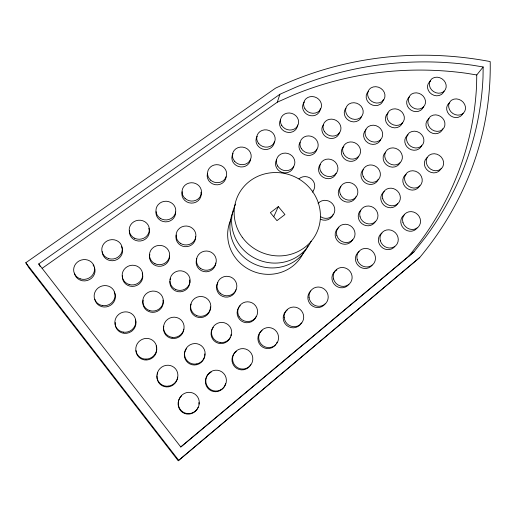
<?xml version="1.0" encoding="UTF-8"?>
<svg xmlns="http://www.w3.org/2000/svg" width="516" height="516" viewBox="0 0 516 516"><rect width="100%" height="100%" fill="white"/><g stroke="black" fill="none" stroke-linecap="round" stroke-linejoin="round"><path stroke-width="0.77" d="M40.28 266.733L38.726 263.94L279.878 94.286L296.242 87.043A410.052 370.856 71.2 0 1 472.301 65.184L483.163 66.964L483.015 77.161A368.701 322.674 6.2 0 1 425.158 237.683L413.987 251.821L408.485 256.581L180.781 447.075M483.163 66.964L476.765 74.955L476.591 84.985A360.794 316.959 6 0 1 419.463 242.714L408.485 256.581M42.106 268.359L277.318 102.168L279.878 94.286M273.732 216.759L278.337 206.619L284.935 214.546L276.969 220.642L270.358 212.669L278.337 206.619M178.226 460.749L419.74 257.49A376.912 329.95 6.1 0 0 490.2 61.578A419.269 379.195 71.3 0 0 275.557 88.146L25.8 262.728L28.832 267.643L178.226 460.749L419.74 257.49M413.987 251.821L180.742 446.921L38.726 263.94M406.182 174.234L405.208 175.008A9.12 8.269 38.8 0 0 405.105 186.682A9.12 8.269 38.8 0 0 417.051 188.74L418.025 187.959A9.12 8.269 38.8 0 0 419.508 185.986M427.603 157.264L426.655 158.019A9.024 8.082 38.9 0 0 426.642 169.487A9.024 8.082 38.9 0 0 438.419 171.551L439.368 170.783A9.024 8.082 38.9 0 0 440.812 168.855M408.085 134.824L407.124 135.56A8.966 8.024 35.8 0 0 407.027 146.879A8.966 8.024 35.8 0 0 418.792 148.969L419.74 148.227A8.966 8.024 35.8 0 0 421.675 145.222M429.151 118.551L428.216 119.273A8.869 7.843 36.1 0 0 428.216 130.393A8.869 7.843 36.1 0 0 439.806 132.489L440.735 131.761A8.869 7.843 36.1 0 0 442.618 128.819M449.758 102.632L448.843 103.342A8.778 7.669 36.4 0 0 448.933 114.268A8.778 7.669 36.4 0 0 460.356 116.371L461.272 115.661A8.778 7.669 36.4 0 0 462.652 113.836M388.251 112.946L387.774 113.307A8.92 7.959 32.8 0 0 387.587 124.472A8.92 7.959 32.8 0 0 399.332 126.594L400.287 125.865A8.92 7.959 32.8 0 0 402.248 122.911M409.452 96.982L408.982 97.337A8.824 7.785 33.4 0 0 408.898 108.308A8.824 7.785 33.4 0 0 420.469 110.437L421.411 109.721A8.824 7.785 33.4 0 0 423.313 106.825M430.654 81.018L429.731 81.715A8.727 7.611 34 0 0 429.738 92.499A8.727 7.611 34 0 0 441.148 94.628L442.064 93.931A8.727 7.611 34 0 0 443.915 91.093M277.318 102.168L293.365 95.028A400.448 363.058 71.6 0 1 466.103 73.227L476.765 74.955M25.8 262.728L178.762 460.401M274.331 141.835A9.269 8.546 19.3 0 1 262.567 149.047A9.269 8.546 19.3 0 1 257.149 136.282M297.609 124.956A9.153 8.359 22 0 1 286.103 131.999A9.153 8.359 22 0 1 280.659 119.448M320.359 108.463A9.043 8.179 24.2 0 1 308.465 115.107A9.043 8.179 24.2 0 1 304.356 101.994M361.335 116.926A8.972 8.075 28.7 0 1 359.297 119.886L358.31 120.621A8.972 8.075 28.7 0 1 346.862 118.964A8.972 8.075 28.7 0 1 345.933 108.121M293.701 166.326A9.294 8.637 22.9 0 1 281.504 172.17A9.294 8.637 22.9 0 1 276.64 159.502M316.876 149.079A9.185 8.443 25.4 0 1 304.93 154.781A9.185 8.443 25.4 0 1 300.035 142.319M380.711 139.359A9.017 8.146 31.9 0 1 378.692 142.377L377.712 143.126A9.017 8.146 31.9 0 1 365.799 141.003A9.017 8.146 31.9 0 1 366.083 129.639M336.142 173.402A9.224 8.527 29.3 0 1 323.339 177.407A9.224 8.527 29.3 0 1 320.313 164.352M313.07 191.017A9.333 8.727 27.3 0 1 312.515 192.197M299.003 178.781A9.398 8.785 27.3 0 1 311.587 179.129A9.398 8.785 27.3 0 1 312.909 191.223M399.771 163.127A9.062 8.211 35.3 0 1 398.268 165.062L397.294 165.83A9.062 8.211 35.3 0 1 385.362 163.74A9.062 8.211 35.3 0 1 385.555 152.22M355.937 196.725A9.269 8.604 33.8 0 1 342.572 200.485A9.269 8.604 33.8 0 1 340.921 186.695M378.357 179.162A9.165 8.404 34.7 0 1 365.238 182.806A9.165 8.404 34.7 0 1 363.496 169.261M332.994 214.695A9.378 8.811 32.5 0 1 320.591 219.274M318.082 203.53A9.443 8.862 32.5 0 1 330.879 202.272A9.443 8.862 32.5 0 1 333.239 214.785A9.443 8.862 32.5 0 1 320.565 216.694M352.57 239.811A9.43 8.882 38.4 0 1 338.399 241.74A9.43 8.882 38.4 0 1 338.883 227.556M375.403 221.454A9.327 8.669 38.6 0 1 362.013 223.731A9.327 8.669 38.6 0 1 360.819 210.173M417.083 228.02A9.288 8.52 42.9 0 1 403.583 228.298A9.288 8.52 42.9 0 1 404.222 214.92M372.165 265.095A9.501 8.94 44.4 0 1 358.201 265.488A9.501 8.94 44.4 0 1 359.097 251.602M394.888 246.338A9.398 8.727 43.5 0 1 381.163 246.674A9.398 8.727 43.5 0 1 381.924 233.045M397.707 203.517A9.224 8.469 38.8 0 1 384.027 205.265A9.224 8.469 38.8 0 1 384.265 191.597M383.304 99.653A8.875 7.895 29.9 0 1 381.008 103.703L380.047 104.419A8.875 7.895 29.9 0 1 368.321 102.271A8.875 7.895 29.9 0 1 368.592 91.248M210.373 306.955A10.043 9.862 -12.9 0 1 198.783 317.475A10.043 9.862 -12.9 0 1 191.075 304.066M156.129 345.901A10.533 10.146 -35.2 0 1 156.548 347.365M156.741 348.874A10.533 10.146 -35.2 0 1 146.847 359.994A10.533 10.146 -35.2 0 1 135.953 350.564M169.532 256.084A10.023 9.591 -7.4 0 1 158.547 266.282A10.023 9.591 -7.4 0 1 149.827 254.44M177.704 377.125A10.591 10.249 -46.1 0 1 166.345 386.923A10.591 10.249 -46.1 0 1 156.967 375.829M157.238 374.281A10.591 10.249 -46.1 0 1 157.735 372.791M135.379 319.52A10.494 10.03 -27.3 0 1 132.419 330.646L131.174 331.601A10.494 10.03 -27.3 0 1 120.08 332.046A10.494 10.03 -27.3 0 1 115.249 322.487M163.056 300.202A10.249 9.888 -19.9 0 1 152.794 312.348A10.249 9.888 -19.9 0 1 143.177 300.151M225.595 383.491A10.41 10.191 -63.4 0 1 209.212 389.554A10.41 10.191 -63.4 0 1 211.244 372.075M121.389 246.358A10.223 9.623 -12.8 0 1 114.997 260.354A10.223 9.623 -12.8 0 1 102.194 251.66M94.499 267.54A10.443 9.778 -18.3 0 1 87.249 280.51A10.443 9.778 -18.3 0 1 74.446 273.158M93.08 264.998A10.443 9.778 -18.3 0 1 93.893 266.211M189.649 279.956A10.036 9.727 -9.1 0 1 180.432 291.804A10.036 9.727 -9.1 0 1 169.867 281.265M170.119 279.827A10.036 9.727 -9.1 0 1 170.59 278.44M250.776 364.696A10.159 10.049 -80.5 0 1 235.232 367.244A10.159 10.049 -80.5 0 1 236.347 351.377M231.104 334.265A10.062 9.998 -32 0 1 230.884 335.742M230.446 337.18A10.062 9.998 -32 0 1 216.056 342.289A10.062 9.998 -32 0 1 213.276 327.357M198.931 402.538A10.681 10.32 -58 0 1 198.912 404.118M198.196 407.201A10.681 10.32 -58 0 1 182.548 412.4A10.681 10.32 -58 0 1 181.574 395.895M142.809 275.937A10.236 9.752 -15.5 0 1 132.29 286.419A10.236 9.752 -15.5 0 1 122.479 275.789M142.216 273.093A10.236 9.752 -15.5 0 1 142.622 274.493M148.827 228.266A10.017 9.462 -6.5 0 1 140.604 240.978A10.017 9.462 -6.5 0 1 129.458 230.697M204.755 353.899A10.32 10.12 -43.9 0 1 204.742 355.421M204.504 356.937A10.32 10.12 -43.9 0 1 190.017 364.025A10.32 10.12 -43.9 0 1 186.657 348.448M114.217 292.056A10.468 9.907 -22 0 1 108.412 306.349A10.468 9.907 -22 0 1 94.802 299.203M275.608 344.778A9.978 9.849 65.2 0 1 260.632 345.456A9.978 9.849 65.2 0 1 262.115 330.427M277.028 342.198A9.978 9.849 65.2 0 1 276.415 343.546M256.194 316.482A9.888 9.798 28.2 0 1 241.475 321.049A9.888 9.798 28.2 0 1 240.23 305.711M235.993 289.644A9.862 9.675 8.3 0 1 222.777 296.468A9.862 9.675 8.3 0 1 217.855 282.555M175.601 212.044A9.836 9.288 0.1 0 1 165.578 221.861A9.836 9.288 0.1 0 1 156 211.657M195.609 236.715A9.843 9.417 1.1 0 1 184.909 246.674A9.843 9.417 1.1 0 1 176.227 235.025M215.804 263.044A9.849 9.546 3.2 0 1 203.723 271.551A9.849 9.546 3.2 0 1 196.848 258.651M348.893 284.297A9.617 9.159 45.6 0 1 334.213 284.226A9.617 9.159 45.6 0 1 336.909 269.913M325.061 303.969A9.727 9.385 47.8 0 1 311.129 305.001A9.727 9.385 47.8 0 1 310.697 290.94M301.421 322.913A9.849 9.617 52.2 0 1 286.457 325.241A9.849 9.617 52.2 0 1 287.257 309.993M200.963 192.178A9.675 9.107 6.3 0 1 191.404 203.123A9.675 9.107 6.3 0 1 182.135 191.726M250.512 159.102A9.391 8.733 15.9 0 1 238.482 166.494A9.391 8.733 15.9 0 1 233.084 153.516M226.124 176.782A9.527 8.92 11.6 0 1 215.204 184.689A9.527 8.92 11.6 0 1 207.4 173.608M339.522 132.231A9.075 8.256 27.3 0 1 327.196 137.508A9.075 8.256 27.3 0 1 323.603 124.517M303.389 252.846A39.906 38.268 23.6 0 1 251.434 270.642A39.906 38.268 23.6 0 1 230.723 219.861M358.678 156.187A9.12 8.333 30.8 0 1 345.539 159.715A9.12 8.333 30.8 0 1 343.895 146.344M183.877 329.15A10.275 10.01 -28.1 0 1 171.996 338.432A10.275 10.01 -28.1 0 1 163.791 326.222M311.187 241.23A42.112 40.132 24 0 1 255.575 258.587A42.112 40.132 24 0 1 235.593 204.097M308.013 245.855A41.164 39.332 23.9 0 1 253.975 263.863A41.164 39.332 23.9 0 1 233.503 210.838M419.882 185.921L418.908 186.702A9.185 8.321 38.8 0 1 406.872 184.631A9.185 8.321 38.8 0 1 406.976 172.879L407.95 172.105A9.185 8.321 38.8 0 1 419.94 174.202A9.185 8.321 38.8 0 1 419.882 185.921M441.354 168.648L440.406 169.416A9.088 8.127 38.9 0 1 428.544 167.332A9.088 8.127 38.9 0 1 428.551 155.793L429.505 155.039A9.088 8.127 38.9 0 1 441.315 157.141A9.088 8.127 38.9 0 1 441.354 168.648M399.977 162.869L398.997 163.636A9.127 8.262 35.3 0 1 386.987 161.534A9.127 8.262 35.3 0 1 387.174 149.937L388.161 149.182A9.127 8.262 35.3 0 1 400.126 151.317A9.127 8.262 35.3 0 1 399.977 162.869M421.585 145.938L420.624 146.692A9.03 8.069 35.7 0 1 408.788 144.577A9.03 8.069 35.7 0 1 408.878 133.192L409.839 132.451A9.03 8.069 35.7 0 1 421.63 134.586A9.03 8.069 35.7 0 1 421.585 145.938M442.702 129.387L441.767 130.122A8.933 7.888 36.1 0 1 430.099 128A8.933 7.888 36.1 0 1 430.092 116.816L431.034 116.094A8.933 7.888 36.1 0 1 442.657 118.235A8.933 7.888 36.1 0 1 442.702 129.387M463.355 113.198L462.439 113.92A8.836 7.714 36.4 0 1 450.939 111.798A8.836 7.714 36.4 0 1 450.842 100.801L451.758 100.091A8.836 7.714 36.4 0 1 463.22 102.245A8.836 7.714 36.4 0 1 463.355 113.198M380.26 140.03L379.273 140.784A9.082 8.191 31.9 0 1 367.276 138.649A9.082 8.191 31.9 0 1 367.553 127.207L368.547 126.465A9.082 8.191 31.9 0 1 380.492 128.632A9.082 8.191 31.9 0 1 380.26 140.03M401.99 123.434L401.022 124.169A8.978 8.004 32.7 0 1 389.206 122.028A8.978 8.004 32.7 0 1 389.38 110.792L390.348 110.063A8.978 8.004 32.7 0 1 402.125 112.236A8.978 8.004 32.7 0 1 401.99 123.434M423.23 107.205L422.288 107.928A8.882 7.83 33.4 0 1 410.639 105.78A8.882 7.83 33.4 0 1 410.717 94.738L411.665 94.028A8.882 7.83 33.4 0 1 423.275 96.202A8.882 7.83 33.4 0 1 423.23 107.205M444.012 91.332L443.089 92.035A8.785 7.656 34 0 1 431.602 89.887A8.785 7.656 34 0 1 431.589 79.038L432.511 78.342A8.785 7.656 34 0 1 443.96 80.522A8.785 7.656 34 0 1 444.012 91.332M360.716 117.396L359.723 118.138A9.036 8.121 28.7 0 1 347.752 115.971A9.036 8.121 28.7 0 1 348.113 104.684L349.106 103.955A9.036 8.121 28.7 0 1 361.039 106.148A9.036 8.121 28.7 0 1 360.716 117.396M382.569 101.13L381.601 101.852A8.933 7.94 29.9 0 1 369.798 99.678A8.933 7.94 29.9 0 1 370.056 88.591L371.03 87.881A8.933 7.94 29.9 0 1 382.788 90.074A8.933 7.94 29.9 0 1 382.569 101.13M242.307 237.308A43.518 41.312 24.3 0 0 316.656 232.78A43.518 41.312 24.3 0 0 272.906 172.628A43.518 41.312 24.3 0 0 242.307 237.308M258.806 143.667A9.34 8.598 19.4 0 0 274.615 141.932A9.34 8.598 19.4 0 0 264.398 129.864A9.34 8.598 19.4 0 0 258.806 143.667M277.711 166.068A9.365 8.695 22.9 0 0 293.752 166.5A9.365 8.695 22.9 0 0 285.38 153.091A9.365 8.695 22.9 0 0 277.711 166.068M382.756 198.783A9.288 8.52 38.7 0 0 397.907 203.588A9.288 8.52 38.7 0 0 393.482 188.617A9.288 8.52 38.7 0 0 382.756 198.783M336.806 235.328A9.501 8.94 38.3 0 0 352.389 240.198A9.501 8.94 38.3 0 0 348.074 224.686A9.501 8.94 38.3 0 0 336.806 235.328M357.246 259.696A9.572 8.998 44.2 0 0 372.868 264.553A9.572 8.998 44.2 0 0 368.437 248.847A9.572 8.998 44.2 0 0 357.246 259.696M281.749 125.485A9.217 8.411 22.1 0 0 297.526 126.046A9.217 8.411 22.1 0 0 289.276 112.978A9.217 8.411 22.1 0 0 281.749 125.485M304.95 108.792A9.107 8.224 24.2 0 0 320.475 109.392A9.107 8.224 24.2 0 0 312.245 96.537A9.107 8.224 24.2 0 0 304.95 108.792M301.338 148.627A9.249 8.495 25.4 0 0 317.114 149.111A9.249 8.495 25.4 0 0 308.768 135.914A9.249 8.495 25.4 0 0 301.338 148.627M324.416 131.586A9.14 8.308 27.3 0 0 339.947 132.122A9.14 8.308 27.3 0 0 331.62 119.132A9.14 8.308 27.3 0 0 324.416 131.586M321.1 171.983A9.288 8.579 29.3 0 0 336.89 172.396A9.288 8.579 29.3 0 0 328.44 159.057A9.288 8.579 29.3 0 0 321.1 171.983M343.417 153.42A9.185 8.385 30.8 0 0 358.897 156.096A9.185 8.385 30.8 0 0 352.512 142.068A9.185 8.385 30.8 0 0 343.417 153.42M340.399 194.351A9.34 8.656 33.7 0 0 356.137 196.97A9.34 8.656 33.7 0 0 349.655 182.548A9.34 8.656 33.7 0 0 340.399 194.351M363.232 176.627A9.23 8.456 34.6 0 0 378.731 179.265A9.23 8.456 34.6 0 0 372.242 165.075A9.23 8.456 34.6 0 0 363.232 176.627M360.052 216.836A9.398 8.727 38.5 0 0 375.416 221.68A9.398 8.727 38.5 0 0 371.043 206.439A9.398 8.727 38.5 0 0 360.052 216.836M380.357 240.83A9.462 8.785 43.4 0 0 395.766 245.655A9.462 8.785 43.4 0 0 391.276 230.233A9.462 8.785 43.4 0 0 380.357 240.83M402.932 222.409A9.359 8.579 42.8 0 0 418.121 227.201A9.359 8.579 42.8 0 0 413.58 212.044A9.359 8.579 42.8 0 0 402.932 222.409M129.116 284.49A10.314 9.823 -15.2 0 0 142.519 272.932A10.314 9.823 -15.2 0 0 125.659 267.823A10.314 9.823 -15.2 0 0 129.116 284.49M172.144 337.354A10.352 10.088 -27.5 0 0 183.477 323.558A10.352 10.088 -27.5 0 0 165.888 321.029A10.352 10.088 -27.5 0 0 172.144 337.354M249.621 366.276A10.236 10.127 -81.4 0 0 245.629 349.029A10.236 10.127 -81.4 0 0 232.832 361.187A10.236 10.127 -81.4 0 0 249.621 366.276M149.782 310.626A10.326 9.959 -19.5 0 0 163.108 298.835A10.326 9.959 -19.5 0 0 146.202 293.739A10.326 9.959 -19.5 0 0 149.782 310.626M175.53 289.418A10.107 9.798 -8.6 0 0 190.114 279.898A10.107 9.798 -8.6 0 0 174.44 272.48A10.107 9.798 -8.6 0 0 175.53 289.418M154.994 263.715A10.101 9.662 -7.1 0 0 169.635 254.401A10.101 9.662 -7.1 0 0 154.032 247.003A10.101 9.662 -7.1 0 0 154.994 263.715M146.002 359.11A10.61 10.23 -34.9 0 0 155.484 343.495A10.61 10.23 -34.9 0 0 137.321 343.662A10.61 10.23 -34.9 0 0 146.002 359.11M220.1 342.476A10.133 10.075 -30 0 0 231.013 328.744A10.133 10.075 -30 0 0 213.676 326.254A10.133 10.075 -30 0 0 220.1 342.476M168.79 386.091A10.675 10.326 -45.9 0 0 175.743 369.063A10.675 10.326 -45.9 0 0 157.722 372.023A10.675 10.326 -45.9 0 0 168.79 386.091M123.447 332.156A10.572 10.107 -27 0 0 135.211 318.288A10.572 10.107 -27 0 0 117.358 315.734A10.572 10.107 -27 0 0 123.447 332.156M220.532 389.967A10.488 10.268 -63.5 0 0 221.925 371.913A10.488 10.268 -63.5 0 0 205.807 379.982A10.488 10.268 -63.5 0 0 220.532 389.967M108.663 258.613A10.301 9.694 -12.6 0 0 122.131 247.287A10.301 9.694 -12.6 0 0 105.329 242.165A10.301 9.694 -12.6 0 0 108.663 258.613M80.573 278.937A10.526 9.849 -18.1 0 0 94.402 267.327A10.526 9.849 -18.1 0 0 77.342 262.173A10.526 9.849 -18.1 0 0 80.573 278.937M193.229 412.497A10.765 10.404 -58 0 0 194.816 394.063A10.765 10.404 -58 0 0 178.323 402.37A10.765 10.404 -58 0 0 193.229 412.497M134.663 238.263A10.094 9.527 -6.2 0 0 149.356 229.149A10.094 9.527 -6.2 0 0 133.818 221.783A10.094 9.527 -6.2 0 0 134.663 238.263M196.274 315.386A10.12 9.939 -12.1 0 0 210.792 305.653A10.12 9.939 -12.1 0 0 195.054 298.209A10.12 9.939 -12.1 0 0 196.274 315.386M196.299 363.993A10.397 10.204 -43.5 0 0 202.969 347.332A10.397 10.204 -43.5 0 0 185.296 350.164A10.397 10.204 -43.5 0 0 196.299 363.993M102.652 305.582A10.546 9.978 -21.7 0 0 114.507 291.966A10.546 9.978 -21.7 0 0 96.692 289.353A10.546 9.978 -21.7 0 0 102.652 305.582M258.897 335.432A10.056 9.927 64.1 0 0 271.738 347.145A10.056 9.927 64.1 0 0 275.267 330.182A10.056 9.927 64.1 0 0 258.897 335.432M180.336 243.255A9.92 9.482 1.4 0 0 195.886 236.315A9.92 9.482 1.4 0 0 181.793 226.898A9.92 9.482 1.4 0 0 180.336 243.255M239.121 316.663A9.965 9.869 28.2 0 0 256.336 316.592A9.965 9.869 28.2 0 0 247.551 301.796A9.965 9.869 28.2 0 0 239.121 316.663M160.134 218.216A9.907 9.353 0.3 0 0 175.724 211.457A9.907 9.353 0.3 0 0 161.708 202.091A9.907 9.353 0.3 0 0 160.134 218.216M200.743 268.546A9.927 9.617 3.6 0 0 216.256 261.425A9.927 9.617 3.6 0 0 202.079 251.943A9.927 9.617 3.6 0 0 200.743 268.546M220.184 293.172A9.939 9.746 8.8 0 0 236.605 288.218A9.939 9.746 8.8 0 0 223.944 276.711A9.939 9.746 8.8 0 0 220.184 293.172M333.575 279.021A9.688 9.217 45.5 0 0 349.422 283.903A9.688 9.217 45.5 0 0 345.056 267.914A9.688 9.217 45.5 0 0 333.575 279.021M309.052 297.39A9.804 9.449 47.6 0 0 324.306 304.634A9.804 9.449 47.6 0 0 322.455 287.973A9.804 9.449 47.6 0 0 309.052 297.39M284.2 317.65A9.92 9.688 51.8 0 0 299.661 324.97A9.92 9.688 51.8 0 0 297.925 307.994A9.92 9.688 51.8 0 0 284.2 317.65M234.503 161.179A9.462 8.785 16 0 0 250.602 159.347A9.462 8.785 16 0 0 240.314 147.099A9.462 8.785 16 0 0 234.503 161.179M210.586 180.116A9.598 8.978 11.7 0 0 226.427 175.904A9.598 8.978 11.7 0 0 214.269 165.004A9.598 8.978 11.7 0 0 210.586 180.116M185.102 198.499A9.746 9.165 6.5 0 0 201.259 194.145A9.746 9.165 6.5 0 0 188.991 183.083A9.746 9.165 6.5 0 0 185.102 198.499"/></g></svg>
